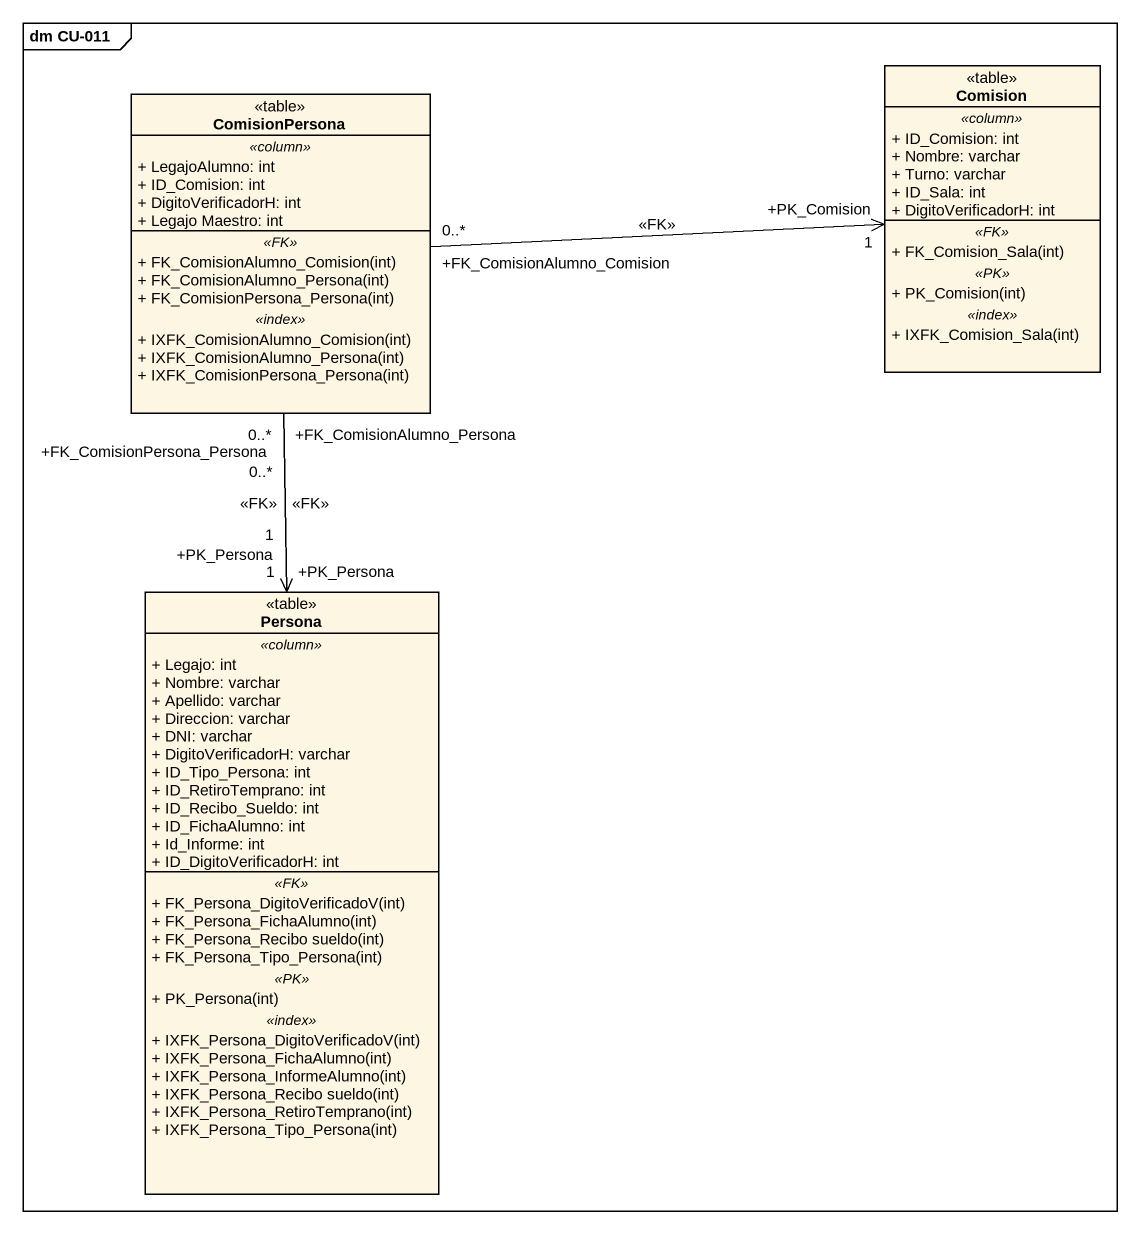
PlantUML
@startuml
mainframe dm CU-011
hide circle
hide empty members
skinparam classAttributeIconSize 0
class Comision <<table>> {
  .. <<column>> ..
  + ID_Comision: int
  + Nombre: varchar
  + Turno: varchar
  + ID_Sala: int
  + DigitoVerificadorH: int
  .. <<FK>> ..
  + FK_Comision_Sala(int)
  .. <<PK>> ..
  + PK_Comision(int)
  .. <<index>> ..
  + IXFK_Comision_Sala(int)
}
class ComisionPersona <<table>> {
  .. <<column>> ..
  + LegajoAlumno: int
  + ID_Comision: int
  + DigitoVerificadorH: int
  + Legajo Maestro: int
  .. <<FK>> ..
  + FK_ComisionAlumno_Comision(int)
  + FK_ComisionAlumno_Persona(int)
  + FK_ComisionPersona_Persona(int)
  .. <<index>> ..
  + IXFK_ComisionAlumno_Comision(int)
  + IXFK_ComisionAlumno_Persona(int)
  + IXFK_ComisionPersona_Persona(int)
}
class Persona <<table>> {
  .. <<column>> ..
  + Legajo: int
  + Nombre: varchar
  + Apellido: varchar
  + Direccion: varchar
  + DNI: varchar
  + DigitoVerificadorH: varchar
  + ID_Tipo_Persona: int
  + ID_RetiroTemprano: int
  + ID_Recibo_Sueldo: int
  + ID_FichaAlumno: int
  + Id_Informe: int
  + ID_DigitoVerificadorH: int
  .. <<FK>> ..
  + FK_Persona_DigitoVerificadoV(int)
  + FK_Persona_FichaAlumno(int)
  + FK_Persona_Recibo sueldo(int)
  + FK_Persona_Tipo_Persona(int)
  .. <<PK>> ..
  + PK_Persona(int)
  .. <<index>> ..
  + IXFK_Persona_DigitoVerificadoV(int)
  + IXFK_Persona_FichaAlumno(int)
  + IXFK_Persona_InformeAlumno(int)
  + IXFK_Persona_Recibo sueldo(int)
  + IXFK_Persona_RetiroTemprano(int)
  + IXFK_Persona_Tipo_Persona(int)
}
ComisionPersona "+FK_ComisionAlumno_Comision\n0..*" -right-> "+PK_Comision\n1" Comision : <<FK>>
ComisionPersona "+FK_ComisionAlumno_Persona\n0..*" --> "+PK_Persona\n1" Persona : <<FK>>
ComisionPersona "+FK_ComisionPersona_Persona\n0..*" --> "+PK_Persona\n1" Persona : <<FK>>
@enduml
